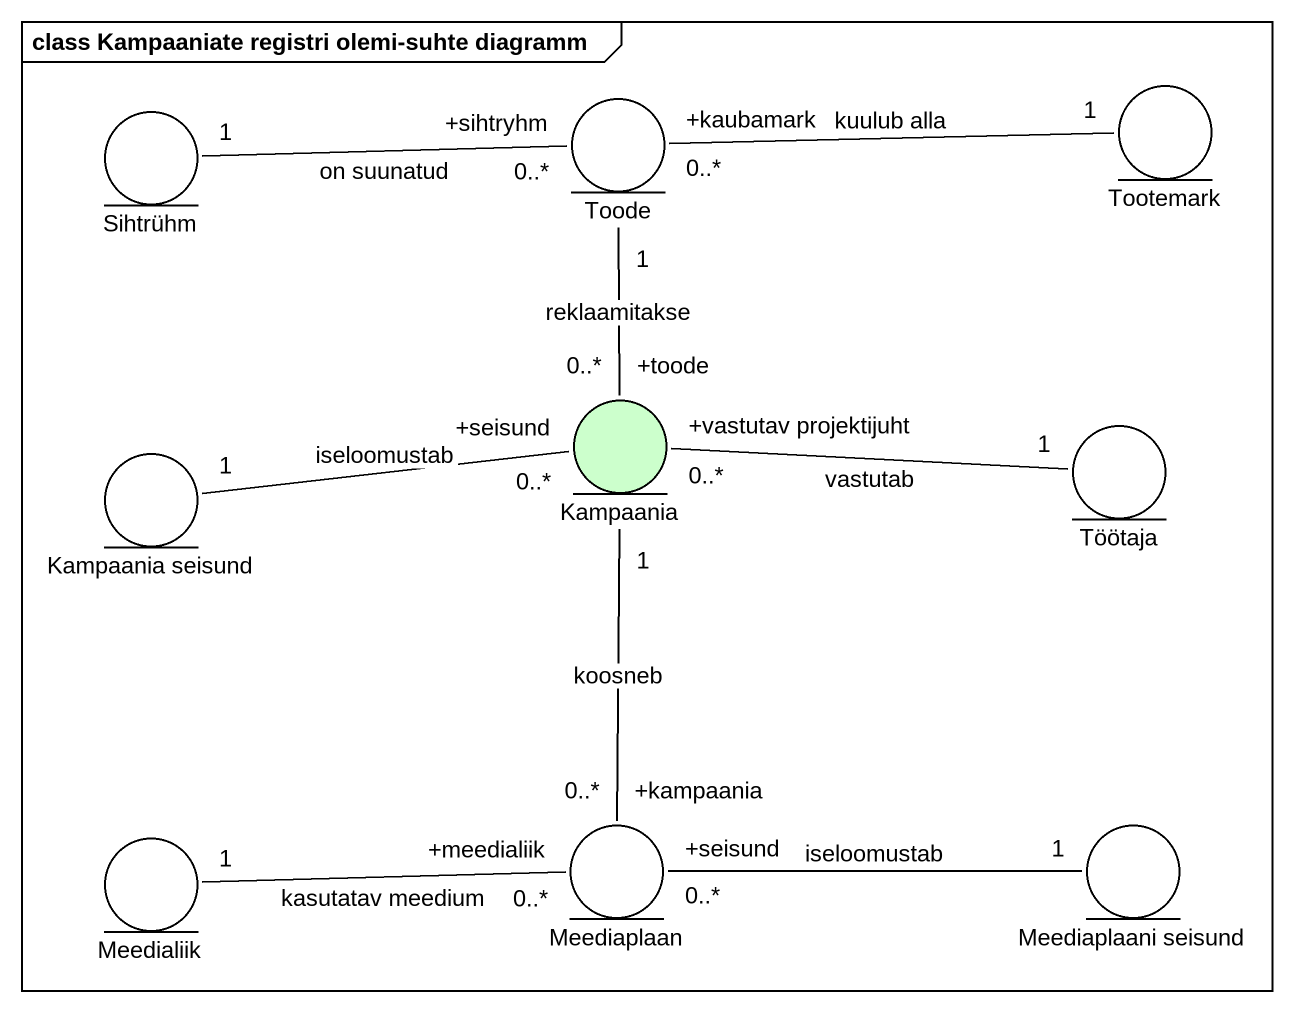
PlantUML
@startuml
mainframe class Kampaaniate registri olemi-suhte diagramm
entity Tootemark
entity Sihtrühm
entity Toode
entity "Kampaania seisund" as Kampaania_seisund
entity Kampaania #CCFFCC
entity Töötaja
entity Meedialiik
entity Meediaplaan
entity "Meediaplaani seisund" as Meediaplaani_seisund
Sihtrühm "1" -right- "+sihtryhm\n0..*" Toode : on suunatud
Toode "+kaubamark\n0..*" -right- "1" Tootemark : kuulub alla
Kampaania_seisund "1" -right- "+seisund\n0..*" Kampaania : iseloomustab
Kampaania "+toode\n0..*" -up- "1" Toode : reklaamitakse
Kampaania "+vastutav projektijuht\n0..*" -right- "1" Töötaja : vastutab
Meediaplaan "+kampaania\n0..*" -up- "1" Kampaania : koosneb
Meediaplaan "+meedialiik\n0..*" -left- "1" Meedialiik : kasutatav meedium
Meediaplaan "+seisund\n0..*" -right- "1" Meediaplaani_seisund : iseloomustab
@enduml
